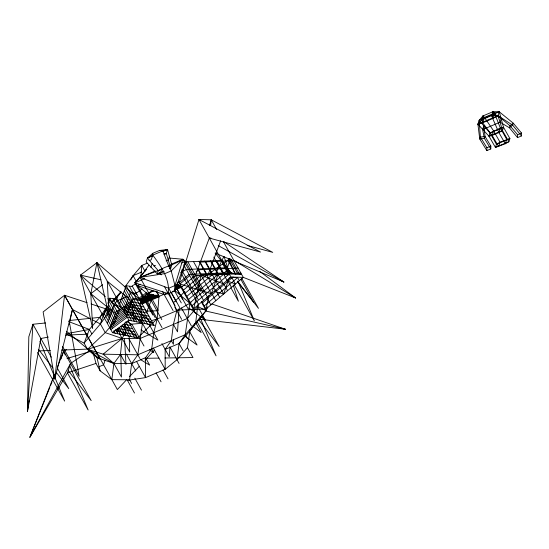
<?xml version="1.0" encoding="UTF-8"?>
<svg xmlns="http://www.w3.org/2000/svg" width="549" height="549" viewBox="0 0 549 549"><rect width="100%" height="100%" fill="white"/><g stroke="black" fill="none" stroke-linecap="round" stroke-linejoin="round"><path stroke-width="0.82" d="M486.853 150.584L486.915 147.729L480.389 137.085L479.188 120.279L482.969 115.928L493.002 111.687L499.261 111.79L513.253 123.189L521.55 133.071L521.488 135.932L517.563 137.641L509.41 127.78L500.07 122.194L497.977 115.674L499.261 111.79L494.498 113.135L484.465 117.383L479.188 120.279L477.911 124.163L479.751 139.027L486.853 150.584L490.779 148.971L490.84 146.068L485.035 136.427L483.841 125.879L479.188 120.279L499.261 111.79L503.515 127.286L509.911 138.568L508.882 141.69L505.279 143.756L495.411 147.393L488.981 136.2L477.911 124.163L481.686 119.812L482.969 115.928L484.465 117.383L493.62 130.916L500.05 142.205L498.609 146.576L492.137 135.425L482.674 122.818L481.686 119.812L491.726 115.565L497.977 115.674L512.615 125.124L521.488 135.932M517.563 137.641L517.625 134.731L510.048 125.845L501.292 118.495L494.244 113.911L493.002 111.687L491.726 115.565L492.707 118.57L498.876 132.57L505.279 143.756L506.72 139.384L500.359 128.068L494.498 113.135L493.002 111.687M149.06 260.693L151.215 259.787L152.746 255.127L152.787 253.309L159.526 250.461L167.541 249.534L171.803 265.03L170.739 268.248L169.394 268.818M173.532 339.687L173.409 344.326L171.343 340.613L173.388 324.411L176.812 310.686L169.126 293.022M164.165 271.583L157.261 273.944L146.192 261.907L147.475 258.023L152.746 255.127C161.111 266.286 169.936 279.029 168.406 293.708L164.117 294.477L137.36 285.535L134.876 282.824L146.583 269.305M181.294 302.931L174.685 291.052L174.953 285.569L182.934 259.265L170.176 258.112M197.832 304.757L195.691 322.668L189.515 331.445L179.056 343.516L165.16 349.397L165.18 369.312L145.56 377.609L127.437 380.361L134.498 393.043M169.929 347.38L169.291 356.823L161.934 343.592M179.091 308.414L177.519 331.836L173.388 324.411M157.288 291.567L158.984 296.405L157.192 318.983L153.768 332.715L151.723 348.917L145.54 357.694L131.643 363.575L113.89 363.438L96.981 357.598L87.552 349.308L84.107 343.125L66.175 333.874M140.88 276.298L141.766 265.469L147.05 263.232M131.664 383.49L129.598 379.778L111.845 379.647L113.89 363.438L120.478 354.489L122.118 338.459L124.211 334.718M210.624 225.612L211.235 219.806L198.978 219.497L179.249 282.756L177.814 282.714M129.598 379.778L131.643 363.575L137.82 354.798L142.431 323.32L130.065 324.253M153.343 348.045L165.18 369.312L177.011 359.719L179.056 343.516L185.239 334.739L206.149 310.604L207.604 306.802M187.305 338.452L185.239 334.739L189.851 303.254L191.059 302.128M177.011 359.719L187.463 347.654L190.057 329.846M28.61 403.892L27.45 411.455L28.816 336.75L32.933 324.26L45.629 322.949M28.871 402.218L29.124 400.537M48.381 337.086L40.852 338.493L27.45 411.455L32.933 324.26L51.263 357.193M136.289 283.593L132.103 285.885L154.139 325.482L128.988 320.232L96.94 262.662L90.811 293.688L92.664 328.549L80.483 275.124L96.94 262.662L139.679 299.493L151.318 294.573M178.555 281.513L193.708 308.744L197.791 290.092M197.908 289.563L201.051 275.173L206.774 275.324M208.936 295.465L205.964 309.053L176.105 310.103M69.236 324.143L72.461 309.499L64.542 295.273L43.131 311.928L54.756 378.995L72.461 309.499L100.542 359.629L66.614 331.445M209.45 225.515L211.235 219.806L272.736 252.368L247.153 245.369M40.4 339.872L40.852 338.493M61.076 358.922L63.643 351.113L66.642 349.569M90.07 350.344L70.533 363.486L67.445 372.86L29.859 437.313L54.262 375.056M105.12 360.11L103.583 364.797L98.841 366.801M150.906 267.322L152.128 263.623L147.475 258.023L152.787 253.309M203.535 293.523L185.624 261.351L182.934 259.265C175.316 264.474 166.107 265.936 158.325 270.732L157.261 273.944L163.629 271.254M170.739 268.248L166.265 253.418L167.541 249.534L162.779 250.879L152.746 255.127M160.418 273.169L161.9 268.66M169.572 256.239L168.358 259.938L166.079 260.899M159.526 250.461L162.779 250.879L168.639 265.812L168.433 266.45L171.803 265.03M222.867 274.328L226.435 270.726L230.326 258.922M482.674 122.818L492.707 118.57L497.977 115.674L477.911 124.163L482.674 122.818L484.465 117.383M490.779 148.971L484.396 138.362L482.626 129.578L483.841 125.879L490.037 132.988L496.44 144.27L495.411 147.393L508.882 141.69L502.459 130.504L500.07 122.194L501.292 118.495M492.707 118.57L494.498 113.135M488.981 136.2L490.037 132.988L500.359 128.068L503.515 127.286L502.459 130.504L498.876 132.57L492.137 135.425L488.981 136.2L502.459 130.504M492.137 135.425L493.62 130.916M498.876 132.57L500.359 128.068M102.567 314.193L89.363 329.434L84.107 343.125L100.392 323.951L105.586 308.758L107.22 306.925M198.56 304.064L197.736 306.466L187.284 318.53L139.508 338.747M189.755 275.66L179.935 283.991L211.386 293.736L218.001 274.452L229.441 274.747M214.199 291.128L223.635 294.051L229.153 277.979M103.226 315.991L106.931 305.82M107.858 303.281L109.711 298.196L116.017 298.992M107.364 323.409L113.842 305.621L116.463 305.072L120.471 307.001M110.116 328.364L116.601 310.569L119.085 311.091M119.689 303.528L126.167 285.741L132.474 286.537M123.82 310.954L130.305 293.166L132.927 292.617L136.927 294.538M126.572 315.901L133.057 298.114L139.679 299.493L147.365 293.674L154.07 290.84M148.896 265.194L140.029 277.417L134.876 282.824L168.406 293.708L174.685 291.052L185.624 261.351L181.794 262.971M181.657 287.086L195.403 275.413L209.313 238.053L210.946 238.094M208.133 274.438L220.671 240.771M146.61 312.319L153.171 295.039M57.391 367.075L63.643 351.113L91.196 400.612L68.22 370.513M49.801 387.416L29.859 437.313L70.533 363.486M50.433 385.83L52.011 381.871M52.649 380.285L54.227 376.326M215.592 273.917L223.628 256.939M130.731 279.969L133.084 275.673L141.766 265.469L145.005 271.288M92.198 318.152L99.815 317.363L105.586 308.758L107.412 307.008M114.549 299.219L121.089 291.594M165.16 349.397L171.343 340.613M124.856 287.113L133.084 275.673L141.717 272.023M139.871 338.596L122.118 338.459L105.209 332.619L100.392 323.951L110.665 309.663M114.576 304.221L117.019 300.818L126.709 296.721M111.667 302.931L115.928 298.848L120.91 292.37M201.284 301.868L206.149 310.604L189.515 331.445L197.091 345.06L185.253 336.365M115.338 320.993L105.209 332.619L87.552 349.308L113.89 363.438L121.466 377.053L120.753 354.318M111.564 302.025L120.56 292.528M184.553 262.559L185.624 261.351M126.586 379.757L117.356 389.543L99.863 358.113M129.605 376.552L139.268 366.3M145.08 360.137L154.509 350.132M200.845 291.437L182.934 259.265L171.226 270.925L164.947 273.58L140.029 277.417L157.94 309.588M150.872 324.96L137.682 337.937L112.524 332.694L80.483 275.124L100.968 279.791M152.087 323.766L157.556 318.386M173.354 302.842L184.896 291.478M179.249 282.756L189.062 274.418L228.61 272.736M196.103 271.865L198.56 269.779L238.108 268.097M200.09 275.776L201.318 274.733L240.867 273.045M183.38 290.181L201.051 275.173L223.168 283.737L210.425 260.844M185.102 293.276L206.705 274.932L212.422 275.083M186.825 296.364L212.353 274.692L218.07 274.836M188.547 299.459L218.001 274.452M190.263 302.554L223.649 274.212L229.372 274.356M191.985 305.649L229.304 273.972L241.553 274.28L239.131 274.383M193.708 308.744L231.026 277.067L243.276 277.375L223.635 242.088M202.519 302.87L233.099 276.909M204.242 305.958L237.628 277.616L239.35 280.711M243.276 277.375L205.964 309.053L201.826 301.627M102.663 284.711L90.811 293.688L106.678 306.52M136.234 293.31L141.999 288.946M117.287 311.811L131.774 300.845M142.088 303.823L132.817 301.895L116.361 314.351L108.434 307.941M138.986 298.258L146.672 292.439L161.825 319.662M115.736 319.003L115.434 316.89L131.89 304.434L143.811 306.918M145.533 310.013L130.971 306.973L114.508 319.436L115.544 321.289M113.581 321.975L130.044 309.519L147.256 313.108M112.655 324.514L129.118 312.058L148.978 316.197M111.728 327.06L128.192 314.598L150.701 319.292M110.802 329.599L127.265 317.144L152.423 322.387M112.524 332.694L128.988 320.232M207.646 274.809L229.859 258.737M147.53 293.605L152.56 290.538M164.288 254.503L166.265 253.418L164.707 253.466M181.41 272.029L186.31 269.47L197.606 268.989L193.474 261.564M147.475 258.023L152.492 255.903M162.525 251.655L167.541 249.534M164.117 254.324L166.265 253.418M153.94 266.039L155.463 265.393M482.626 129.578L500.07 122.194M176.25 301.84L168.673 288.225L140.029 277.417L155.292 270.959M170.725 264.426L182.934 259.265M140.029 277.417L161.694 269.305M144.84 278.604L134.876 282.824L152.78 314.996M490.037 132.988L503.515 127.286M155.264 317.706L137.36 285.535L140.414 284.245M132.858 294.113L136.715 292.48M486.915 147.729L490.84 146.068M517.625 134.731L521.55 133.071M145.444 295.129L149.328 293.489M141.601 298.038L151.05 294.044M139.871 300.138L153.274 294.47M176.147 284.801L177.718 284.128M168.673 288.225L174.953 285.569L171.226 270.925L168.639 265.812M140.016 300.818L153.391 295.156M176.215 285.501L178.576 284.506M140.372 301.305L155.154 295.053M176.16 286.166L178.494 285.178M140.832 301.758L156.458 295.142M175.989 286.88L179.9 285.226M141.21 302.279L156.966 295.616M175.083 287.951L180.6 285.617M141.436 302.87L158.668 295.582M175.117 288.623L180.6 286.303M141.059 303.721L159.196 296.041M174.973 289.371L182.076 286.365M137.36 285.535L147.365 293.674L158.984 296.405L163.89 294.326M162.579 291.444L164.117 294.477L167.857 292.892M142.143 303.947L159.196 296.734M174.115 290.421L181.067 287.477L195.533 313.465M111.488 324.61L113.856 323.608M185.239 334.739L137.82 354.798L103.137 354.18L87.552 349.308L122.118 338.459L103.137 354.18L113.89 363.438M111.845 379.647L100.117 370.849L95.986 363.424L67.445 372.86L88.108 409.979L69.764 365.833M67.026 358.524L90.468 351.415M151.455 320.671L157.192 318.983L176.812 310.686L189.851 303.254L174.383 290.16M65.942 333.806L89.363 329.434L91.793 333.799M172.386 291.395L174.685 291.052M69.339 320.506L90.503 318.324M65.66 335.137L87.936 334.156M185.754 261.894L221.727 260.356M233.977 260.672L200.076 262.113L206.966 274.493M197.798 268.983L225.859 267.782M38.444 350.921L50.384 350.482M61.467 350.07L87.902 349.095M145.396 311.173L158.194 310.727M145.121 358.312L158.935 358.092M164.892 357.996L175.954 357.824M178.693 357.776L192.974 357.55L187.463 347.654M215.688 275.166L217.322 275.207M195.403 275.413L201.119 275.564M195.471 275.804L197.921 275.866M230.278 277.43L237.628 277.616M229.523 277.794L231.98 277.856L235.418 284.046L226.572 280.621M181.76 269.923L183.441 270.053M198.786 319.127L285.329 329.228L211.79 303.933M133.743 299.349L140.366 300.728L142.225 322.997L129.118 312.058M126.593 321.954L129.077 322.469M130.799 325.564L124.177 324.185L131.06 336.558M132.515 328.659L120.602 326.175L125.769 335.453L124.719 322.929M117.692 328.302L134.237 331.754M114.775 330.429L135.96 334.849M205.992 311.077L285.329 329.228L279.489 327.849M209.313 238.053L260.487 252.06L198.978 219.497L231.026 277.067M87.078 302.677L64.542 295.273L54.756 378.995L54.475 374.734M91.1 303.995L105.586 308.758L108.482 313.959M68.639 321.584L89.363 329.434M226.435 270.726L233.593 273.546M243.138 277.307L295.63 297.997L259.821 271.508M215.222 253.103L283.908 282.049L223.814 241.684M206.149 310.604L197.736 306.466L205.312 320.081L188.842 307.975M280.134 280.12L283.908 282.049L218.234 245.581M176.401 284.087L181.424 286.667M72.461 309.499L90.578 318.873M92.088 319.655L100.392 323.951M292.638 296.385L295.63 297.997L234.938 260.912M130.106 323.464L132.124 324.679L144.003 346.014M140.894 329.935L157.899 340.14L148.923 324.006M140.709 359.739L149.671 365.119L145.54 357.694L145.56 377.609L136.495 361.317M149.527 349.843L153.789 352.63L151.723 348.917M192.761 326.058L201.202 332.57L195.691 322.668M132.817 301.895L107.275 281.225L109.121 316.094L96.94 262.662M117.651 328.686L125.769 335.453M198.978 219.497L200.234 220.54M80.483 275.124L105.305 296.515M107.851 298.711L120.718 309.801M141.429 313.452L131.89 304.434L134.279 321.337L121.542 298.443M141.779 313.788L154.139 325.482M115.434 316.89L116.669 318.063M123.381 324.411L124.973 325.914M125.323 326.25L137.682 337.937L128.041 320.616M152.128 263.623L158.325 270.732M215.222 253.096L231.04 273.368M237.367 281.479L253.713 302.424L240.812 279.235M223.189 262.566L231.904 273.876M237.47 281.109L258.449 308.353L241.793 278.432M38.663 349.535L52.876 367.995M56.465 372.654L68.749 388.61L57.508 368.413M198.711 319.731L219.133 346.481L201.778 315.298M100.542 359.629L64.542 295.273L64.844 296.954M491.726 115.565L492.961 117.795M482.969 115.928L484.204 118.159M481.686 119.812L482.928 122.043M211.235 219.806L216.608 229.461M231.383 259.732L239.295 273.944M229.571 259.039L237.895 273.999M228.329 260.912L235.905 274.521M222.681 261.152L229.564 273.526M222.688 263.987L228.103 273.718M234.348 284.938L254.331 320.842L238.479 282.419M217.027 261.393L224.603 275.008M227.361 279.956L231.493 287.381M216.073 260.603L227.094 280.402M213.815 257.09L223.395 274.294M230.889 287.758L238.383 301.223L233.195 284.979M211.379 261.633L218.749 274.877M223.429 283.291L227.567 290.716M205.731 261.873L212.614 274.253M219.161 286.008L223.635 294.051M204.777 261.084L219.243 287.065M215.579 289.961L219.71 297.386M199.129 261.324L206.493 274.562M206.705 274.932L215.311 290.4M197.812 268.434L201.318 274.733M211.646 293.29L215.784 300.715M197.722 269.188L211.386 293.736M187.827 261.804L207.453 297.071M206.74 297.462L210.871 304.887M183.682 264.755L203.528 300.406M181.925 270.376L198.168 299.555M180.71 272.4L198.621 304.571M197.043 321.7L216.052 355.855L199.953 317.123M176.003 287.065L187.991 308.593M174.953 285.569L182.529 299.184M181.451 308.044L191.416 325.955M171.261 292.356L179.804 307.714M159.999 272.633L161.234 274.864M164.446 286.592L175.021 305.587M174.802 307.076L181.637 319.346M164.117 294.477L173.065 310.562M155.923 290.901L158.984 296.405M179.056 343.516L183.194 350.941M133.084 275.673L136.324 281.5M147.551 301.662L162.01 327.643M169.813 346.783L179.077 363.431M129.482 286.427L150.831 324.788M126.167 285.741L147.523 324.102M125.241 288.28L144.874 323.546M124.314 290.819L142.225 322.997M142.431 323.32L148.113 333.524M123.395 293.365L130.758 306.603M130.971 306.973L139.576 322.441M122.468 295.904L136.927 321.892M163.032 369.909L168.015 378.865M120.615 300.989L131.63 320.788M116.45 296.522L117.26 297.97M115.928 298.848L121.576 308.977M156.081 372.846L161.07 381.802M113.025 298.889L119.524 310.569M125.762 321.783L134.375 337.251M109.711 298.196L118.323 313.664M108.784 300.742L117.397 316.21M122.214 324.871L128.418 336.009M128.871 338.712L139.892 358.511M108.27 304.022L111.989 310.707M112.106 310.906L116.47 318.749M108.249 308.188L114.302 319.065M118.989 327.478L123.12 334.904M106.005 308.366L114.617 323.835M117.369 328.782L120.471 334.348M119.641 334.005L129.694 352.067L129.187 336.009M105.079 310.906L113.348 325.756M115.414 329.469L117.822 333.799L117.129 328.865M104.152 313.445L112.421 328.295M113.794 330.773L115.173 333.243M126.345 354.057L135.775 371M134.8 378.165L141.45 390.106M99.815 317.363L101.888 321.076M120.478 354.489L125.989 364.392L124.52 338.417M62.476 346.364L79.131 376.285L69.099 320.589M37.572 352.479L64.631 401.099L39.94 341.252M63.643 351.113L65.256 354.99M228.686 258.682L235.006 274.006M224.116 256.561L229.564 273.615M93.44 353.769L95.986 363.424M96.981 357.598L100.117 370.849M480.389 137.085L479.751 139.027L484.396 138.362L485.035 136.427L480.389 137.085M510.048 125.845L509.41 127.78L512.615 125.124L513.253 123.189L510.048 125.845M500.05 142.205L496.44 144.27L509.911 138.568L500.05 142.205"/></g></svg>
